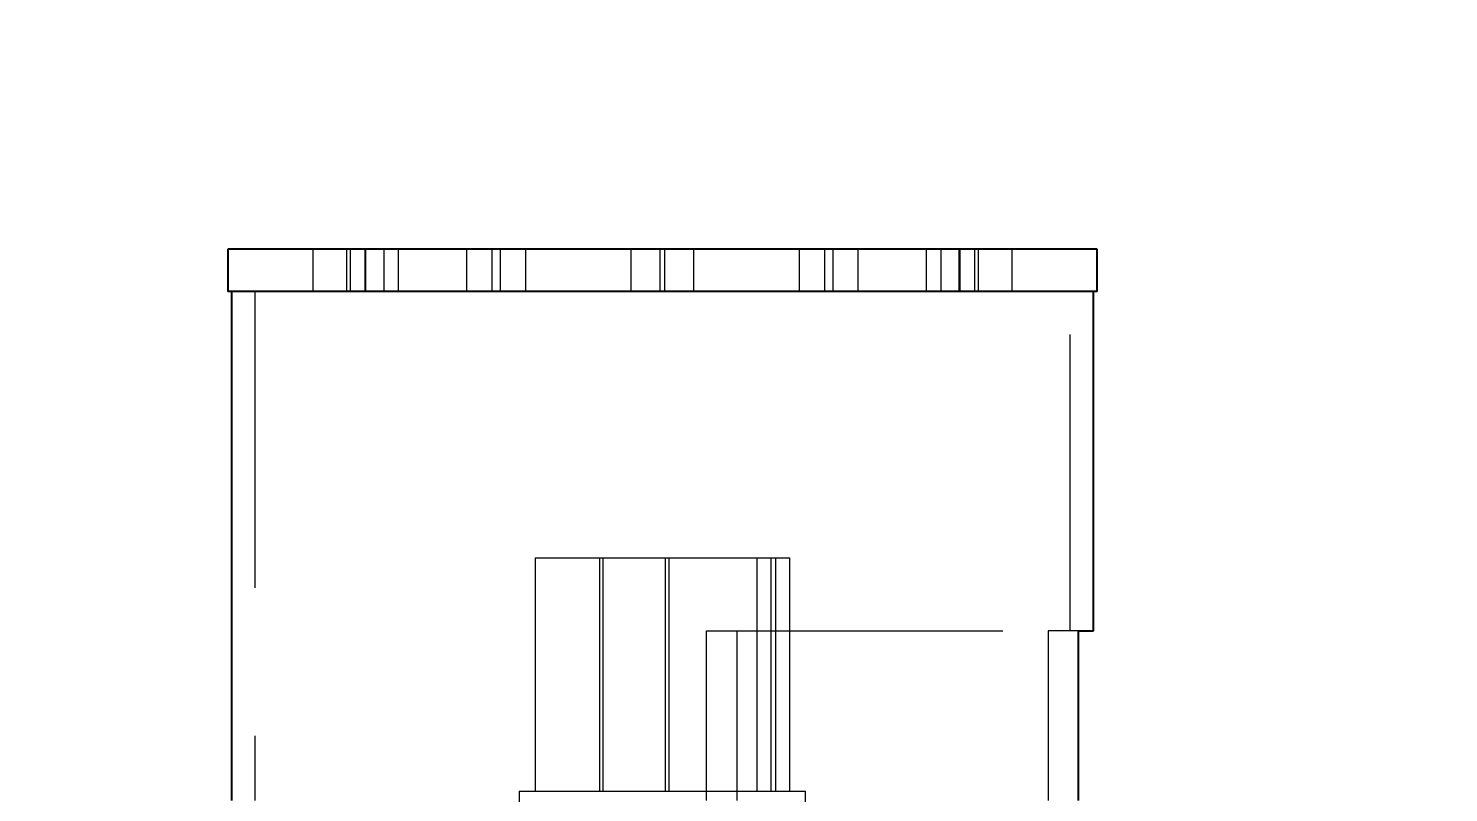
# Model space of a CAD drawing. Header units: millimetres. Extents: x 122 to 2816, y -707 to 556.
# Drawn here: x 662.43 to 668.52, y 339.26 to 342.53 of the extents above; entities that cross this region are included whole.
import ezdxf

# ---------------------------------------------------------------- set-up
doc = ezdxf.new("R2010")
doc.units = ezdxf.units.MM
doc.header["$PDSIZE"] = -1
doc.linetypes.add('HIDDEN', pattern=[1.905, 1.27, -0.635])
doc.layers.add('FORMAT', color=7, linetype='Continuous')
doc.styles.add('SLDTEXTSTYLE7', font='TXT', dxfattribs={"width": 0.75})
doc.dimstyles.new('SLDDIMSTYLE3', dxfattribs={"dimtxt": 1.852083, "dimasz": 1.852083, "dimexe": 0, "dimexo": 0.625, "dimgap": 0.463021, "dimtad": 1, "dimdec": 0, "dimlfac": 110, "dimrnd": 1e-09, "dimzin": 12, "dimtxsty": 'SLDTEXTSTYLE7', "dimsah": 1, "dimcen": 2.5, "dimazin": 3, "dimtfac": 1, "dimtdec": 0, "dimtmove": 0, "dimatfit": 3, "dimfrac": 2, "dimtzin": 12})

# ---------------------------------------------------------------- blocks, each defined once
blk = doc.blocks.new('*D1069')
at = {"layer": 'Defpoints', "color": 0}
for p in [(656.0573, 351.9038), (656.0573, 329.9975), (680.0573, 329.9975)]:
    blk.add_point(p, dxfattribs=at)
at = {"layer": 'FORMAT', "color": 0, "lineweight": -2}
for p, q in [((656.0573, 330.06), (656.0573, 351.9038)), ((678.2052, 351.9038), (657.9094, 351.9038)), ((680.0573, 330.06), (680.0573, 351.9038))]:
    blk.add_line(p, q, dxfattribs=at)
at = {"layer": 'FORMAT', "color": 0}
for points in [[(657.9094, 352.2125), (657.9094, 351.5951), (656.0573, 351.9038)], [(678.2052, 352.2125), (678.2052, 351.5951), (680.0573, 351.9038)]]:
    blk.add_solid(points, dxfattribs=at)
at = {"layer": 'FORMAT', "color": 0, "insert": (668.9703, 354.2189), "char_height": 1.85208, "attachment_point": 2, "style": 'SLDTEXTSTYLE7'}
blk.add_mtext('\\A1;2640', dxfattribs=at)

msp = doc.modelspace()

# ---------------------------------------------------------------- linework, layer by layer
at = {"color": 7, "linetype": 'Continuous', "lineweight": 25}
for p, q in [((663.288559, 341.588383), (663.288559, 341.406565)), ((663.58042, 341.588383), (663.288559, 341.588383)), ((667.015831, 341.588383), (663.58042, 341.588383)), ((667.015831, 341.406565), (667.015831, 341.588383)), ((663.58042, 341.406565), (663.288559, 341.406565)), ((663.304922, 341.406565), (663.304922, 339.224747)), ((667.015831, 341.406565), (663.58042, 341.406565)), ((666.999468, 339.952019), (666.999468, 341.406565)), ((666.935876, 339.952019), (666.999468, 339.952019)), ((666.935876, 339.224747), (666.935876, 339.952019))]:
    msp.add_line(p, q, dxfattribs=at)
at = {"color": 7, "linetype": 'HIDDEN', "lineweight": 18}
for p, q in [((663.653554, 341.588383), (663.653554, 341.406565)), ((663.799008, 341.406565), (663.799008, 341.588383)), ((663.813461, 341.588383), (663.813461, 341.406565)), ((663.875718, 341.588383), (663.875718, 341.406565)), ((663.879468, 341.588383), (663.879468, 341.406565)), ((663.958916, 341.406565), (663.958916, 341.588383)), ((664.021173, 341.406565), (664.021173, 341.588383)), ((664.312595, 341.588383), (664.312595, 341.406565)), ((664.420427, 341.588383), (664.420427, 341.406565)), ((664.458049, 341.406565), (664.458049, 341.588383)), ((664.565881, 341.406565), (664.565881, 341.588383)), ((665.017211, 341.588383), (665.017211, 341.406565)), ((665.141725, 341.588383), (665.141725, 341.406565)), ((665.162666, 341.406565), (665.162666, 341.588383)), ((665.287179, 341.406565), (665.287179, 341.588383)), ((665.738509, 341.588383), (665.738509, 341.406565)), ((665.846341, 341.588383), (665.846341, 341.406565)), ((665.883964, 341.406565), (665.883964, 341.588383)), ((665.991795, 341.406565), (665.991795, 341.588383)), ((666.283217, 341.588383), (666.283217, 341.406565)), ((666.345474, 341.588383), (666.345474, 341.406565)), ((666.424922, 341.406565), (666.424922, 341.588383)), ((666.428672, 341.406565), (666.428672, 341.588383)), ((666.490929, 341.406565), (666.490929, 341.588383)), ((666.505382, 341.588383), (666.505382, 341.406565)), ((666.650837, 341.406565), (666.650837, 341.588383)), ((663.404922, 341.406565), (663.404922, 339.224747)), ((666.899468, 339.952019), (666.899468, 341.406565)), ((664.606741, 340.265656), (664.883257, 340.265656)), ((664.606741, 340.265656), (664.606741, 339.265656)), ((664.883257, 339.265656), (664.883257, 340.265656)), ((664.883257, 340.265656), (664.898352, 340.265656)), ((664.898352, 339.265656), (664.898352, 340.265656)), ((664.898352, 340.265656), (665.165432, 340.265656)), ((665.165432, 339.265656), (665.165432, 340.265656)), ((665.165432, 340.265656), (665.69765, 340.265656)), ((665.180527, 339.265656), (665.180527, 340.265656)), ((665.55813, 339.265656), (665.55813, 340.265656)), ((665.617815, 339.265656), (665.617815, 340.265656)), ((665.637947, 339.265656), (665.637947, 340.265656)), ((665.697632, 339.265656), (665.697632, 340.265656)), ((665.69765, 339.265656), (665.69765, 340.265656)), ((665.340881, 339.224747), (665.340881, 339.952019)), ((665.340881, 339.952019), (666.806244, 339.952019)), ((665.470514, 339.952019), (665.470514, 339.224747)), ((666.806244, 339.952019), (666.806244, 339.224747)), ((666.935876, 339.952019), (666.806244, 339.952019)), ((664.538559, 339.265656), (665.765831, 339.265656)), ((664.538559, 339.265656), (664.538559, 339.197474)), ((665.765831, 339.197474), (665.765831, 339.265656))]:
    msp.add_line(p, q, dxfattribs=at)

# ---------------------------------------------------------------- dimensions: what is measured, and where the dimension line sits
at = {"layer": 'FORMAT'}
dim = msp.add_linear_dim(base=(656.057317, 351.903802), p1=(680.057317, 329.997474), p2=(656.057317, 329.997474), dimstyle='SLDDIMSTYLE3', dxfattribs=at)
dim.commit()
dim.dimension.update_dxf_attribs({"geometry": '*D1069', "text_midpoint": (668.970272, 351.903802), "dimtype": 160})

doc.saveas('drawing.dxf')
